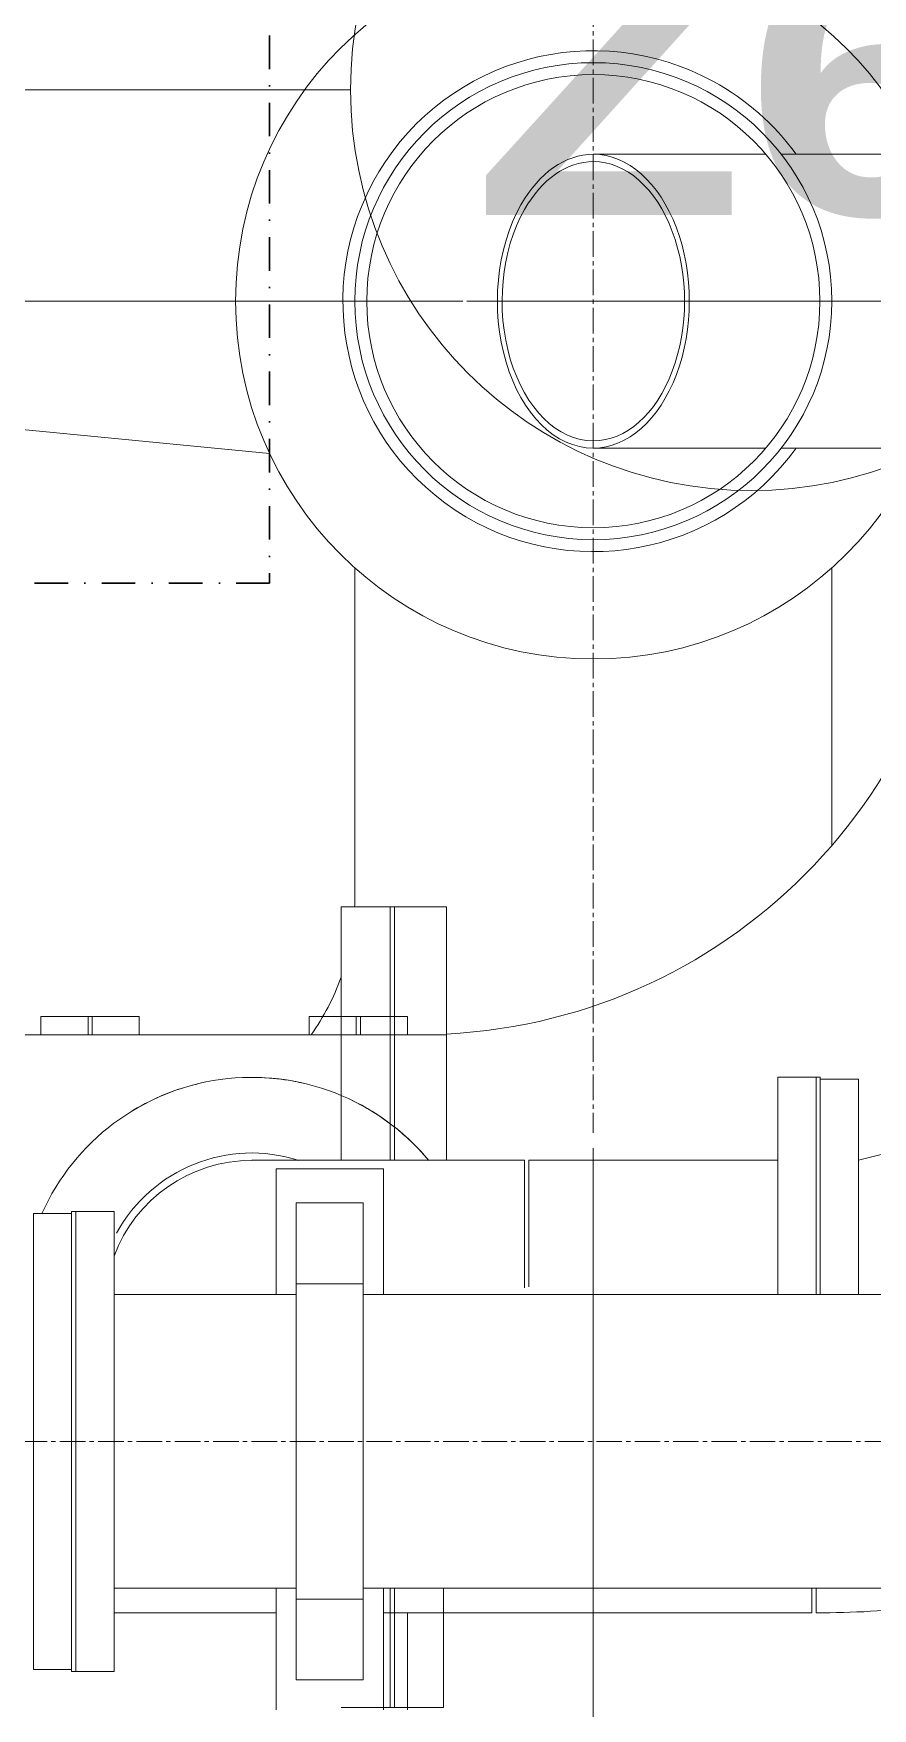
# Model space of a CAD drawing. Header units: millimetres. Extents: x 47631 to 558803, y 29659 to 315570.
# Drawn here: x 489940 to 490565, y 301700 to 302949 of the extents above; entities that cross this region are included whole.
import ezdxf

# ---------------------------------------------------------------- set-up
doc = ezdxf.new("R2010")
doc.units = ezdxf.units.MM
doc.linetypes.add('GP kota 13.83_20.63_22.63_PBS_arhitektura$0$DASHDOT', pattern=[1, 0.5, -0.25, 0, -0.25])
doc.linetypes.add('GP kota 13.83_20.63_22.63_PBS_strojarstvo_rashladni_sustav$0$CENTER2', pattern=[28.575, 19.05, -3.175, 3.175, -3.175])
doc.styles.add('GP kota 13.83_20.63_22.63_PBS_arhitektura$0$NASLOV', font='arialbd.ttf', dxfattribs={"width": 1.2})

msp = doc.modelspace()

# ---------------------------------------------------------------- linework, layer by layer
at = {"color": 5, "linetype": 'GP kota 13.83_20.63_22.63_PBS_arhitektura$0$DASHDOT', "lineweight": 30, "ltscale": 50}
for p, q in [((490115.9, 303949.5), (490115.9, 302539.2)), ((490115.9, 302539.2), (487740.6, 302539.2))]:
    msp.add_line(p, q, dxfattribs=at)
at = {"color": 4, "linetype": 'GP kota 13.83_20.63_22.63_PBS_strojarstvo_rashladni_sustav$0$CENTER2', "lineweight": 9}
for p, q in [((490357.2, 303030.2), (490357.2, 302129.6)), ((490807.2, 301899.5), (476497.1, 301899.5))]:
    msp.add_line(p, q, dxfattribs=at)
at = {"color": 2, "linetype": 'Continuous', "lineweight": 20}
msp.add_line((490176.2, 302907.1, 0), (489156.4, 302907.1, 0), dxfattribs=at)
at = {"color": 8, "linetype": 'Continuous', "lineweight": 9}
for p, q in [((490357.2, 302859.1), (490485.8, 302859.1)), ((490497.3, 302859.1), (490735.8, 302859.1)), ((490262.8, 302749.5), (490974, 302749.5)), ((490357.2, 302640), (490485.8, 302640)), ((490497.3, 302640), (490735.8, 302640)), ((490179.4, 302550.7), (490179.4, 302303.9)), ((490535, 302550.7), (490535, 302343.8)), ((490169.1, 302261.4), (490169.1, 302298)), ((490169.1, 302298), (490208.9, 302298)), ((490205.7, 302109.1), (490205.7, 302298)), ((490208.9, 302298), (490208.9, 302109.1)), ((490247.7, 302298), (490208.9, 302298)), ((490247.7, 302298), (490247.7, 302109.1)), ((490205.7, 302109.1), (490205.7, 302264)), ((490208.9, 302261.6), (490208.9, 302109.1)), ((490169.1, 302109.1), (490169.1, 302261.4)), ((489945.4, 302202.7), (489945.4, 302216.2)), ((489945.4, 302216.2), (489980.5, 302216.2)), ((489980.5, 302202.7), (489980.5, 302216.2)), ((489980.5, 302202.7), (489980.5, 302216.2)), ((489980.5, 302216.2), (489983.6, 302216.2)), ((489983.6, 302216.2), (489983.6, 302202.7)), ((490018.7, 302216.2), (489983.6, 302216.2)), ((489983.6, 302216.2), (489983.6, 302202.7)), ((490018.7, 302216.2), (490018.7, 302202.7)), ((490145.4, 302202.7), (490145.4, 302216.2)), ((490145.4, 302216.2), (490180.5, 302216.2)), ((490180.5, 302202.7), (490180.5, 302216.2)), ((490180.5, 302202.7), (490180.5, 302216.2)), ((490180.5, 302216.2), (490183.6, 302216.2)), ((490183.6, 302216.2), (490183.6, 302202.7)), ((490218.7, 302216.2), (490183.6, 302216.2)), ((490183.6, 302216.2), (490183.6, 302202.7)), ((490218.7, 302216.2), (490218.7, 302202.7)), ((490169.1, 302202.7), (489797.8, 302202.7)), ((490247.7, 302202.7), (489797.8, 302202.7)), ((490494.8, 302171), (490494.8, 302009.1)), ((490494.8, 302171), (490523.2, 302171)), ((490523.2, 302171), (490523.2, 302126.9)), ((490523.2, 302171), (490523.2, 302009.1)), ((490523.2, 302171), (490526.4, 302171)), ((490526.4, 302009.1), (490526.4, 302171)), ((490526.4, 302148.7), (490526.4, 302169.5)), ((490554.8, 302169.5), (490526.4, 302169.5)), ((490554.8, 302169.5), (490554.8, 302148.7)), ((490554.8, 302169.5), (490554.8, 302009.1)), ((490526.4, 302124.6), (490526.4, 302148.7)), ((490641.4, 302131), (490554.8, 302109.1)), ((490305.8, 302109.1), (490102.6, 302109.1)), ((490120.7, 302102.7), (490200.7, 302102.7)), ((490120.7, 302009.1), (490120.7, 302102.7)), ((490200.7, 302102.7), (490200.7, 302009.1)), ((490305.8, 302109.1), (490305.8, 302014.1)), ((490494.8, 302109.1), (490309, 302109.1)), ((490309, 302014.7), (490309, 302109.1)), ((490135.7, 302017.1), (490135.7, 302077.3)), ((490135.7, 302077.3), (490185.7, 302077.3)), ((490185.7, 302017.1), (490185.7, 302077.3)), ((490135.7, 302017.1), (490135.7, 301782)), ((490185.7, 302017.1), (490135.7, 302017.1)), ((490185.7, 302017.1), (490185.7, 301782)), ((490135.7, 302009.1), (489999.9, 302009.1)), ((490811.6, 302009.1), (490185.7, 302009.1)), ((490135.7, 301790), (489999.9, 301790)), ((490120.7, 301699.5), (490120.7, 301790)), ((490807.3, 301790), (490185.7, 301790)), ((490200.7, 301790), (490200.7, 301699.5)), ((490205.7, 301701.1), (490205.7, 301790)), ((490205.7, 301701.1), (490205.7, 301790)), ((490208.9, 301790), (490208.9, 301737.6)), ((490208.9, 301790), (490208.9, 301701.1)), ((490245.4, 301790), (490245.4, 301737.6)), ((490520.2, 301790), (490520.2, 301771.7)), ((490523.4, 301790), (490523.4, 301771.7)), ((490135.7, 301721.7), (490135.7, 301782)), ((490185.7, 301782), (490135.7, 301782)), ((490185.7, 301721.7), (490185.7, 301782)), ((489999.9, 301771.7), (490120.7, 301771.7)), ((490120.7, 301771.7), (489999.9, 301771.7)), ((490465.5, 301771.7), (490200.7, 301771.7)), ((490218.7, 301771.7), (490218.7, 301715.5)), ((490520.2, 301771.7), (490465.5, 301771.7)), ((490208.9, 301737.6), (490208.9, 301701.1)), ((490245.4, 301737.6), (490245.4, 301701.1)), ((490185.7, 301721.7), (490135.7, 301721.7)), ((490218.7, 301715.5), (490218.7, 301699.5)), ((490169.1, 301701.1), (490205.7, 301701.1)), ((490205.7, 301701.1), (490208.9, 301701.1)), ((490245.4, 301701.1), (490208.9, 301701.1))]:
    msp.add_line(p, q, dxfattribs=at)
at = {"color": 7, "linetype": 'Continuous', "lineweight": 20}
msp.add_line((488652.4, 302777.2), (490115.9, 302636), dxfattribs=at)
at = {"color": 5, "linetype": 'Continuous', "lineweight": 20}
for p, q in [((490259.8, 302749.5), (487260.8, 302749.5)), ((490357.2, 302118.1), (490357.2, 300825.9))]:
    msp.add_line(p, q, dxfattribs=at)
at = {"color": 1, "linetype": 'Continuous', "lineweight": 15}
for p, q in [((489939.9, 302069.5), (489939.9, 301981.7)), ((489968.3, 302069.5), (489939.9, 302069.5)), ((489968.3, 302071), (489968.3, 301900.3)), ((489971.5, 302071), (489968.3, 302071)), ((489968.3, 302069.5), (489968.3, 301981.7)), ((489971.5, 302071), (489971.5, 301749.4)), ((489999.9, 302071), (489971.5, 302071)), ((489971.5, 302071), (489971.5, 301900.3)), ((489999.9, 302071), (489999.9, 301749.4)), ((489939.9, 301981.7), (489939.9, 301729.5)), ((489968.3, 301981.7), (489968.3, 301729.5)), ((489968.3, 301900.3), (489968.3, 301728.1)), ((489971.5, 301900.3), (489971.5, 301728.1)), ((489971.5, 301749.4), (489971.5, 301728.1)), ((489999.9, 301749.4), (489999.9, 301728.1)), ((489968.3, 301729.5), (489939.9, 301729.5)), ((489971.5, 301728.1), (489968.3, 301728.1)), ((489999.9, 301728.1), (489971.5, 301728.1))]:
    msp.add_line(p, q, dxfattribs=at)
at = {"color": 2, "linetype": 'Continuous', "lineweight": 20}
msp.add_circle((490475, 302907.1, 0), 298.8, dxfattribs=at)
at = {"color": 1, "linetype": 'Continuous', "lineweight": 15}
msp.add_circle((490357.2, 302749.5), 266.7, dxfattribs=at)
at = {"color": 8, "linetype": 'Continuous', "lineweight": 9}
for radius in [177.8, 168.9]:
    msp.add_circle((490357.2, 302749.5), radius, dxfattribs=at)
for centre, radius, start, end in [((490357.2, 302749.5), 186.7, 61.3521, 324.0745), ((490357.2, 302749.5), 186.7, 35.9261, 61.3519), ((490227.2, 302609.1), 406.4, 272.8926, 0), ((490001.6, 302305.1), 177.8, 357.6942, 0), ((490001.6, 302305.1), 177.8, 324.8353, 340.4064), ((490102.6, 301999.5), 171.4, 39.709, 155.9028), ((490102.6, 301999.5), 171.4, 102.6861, 121.0323), ((490102.6, 301999.5), 171.4, 77.0345, 92.2922), ((490102.6, 301999.5), 171.4, 39.709, 64.5686), ((490102.6, 301999.5), 115, 72.2473, 151.3521), ((490102.6, 301999.5), 109.5, 90, 159.6341), ((490523.4, 302482.9), 711.2, 270, 283.0239)]:
    msp.add_arc(centre, radius, start, end, dxfattribs=at)
for major_axis, start_param, end_param in [((0, 109.5), -0.000001, 0.854812), ((0, 104.1), -0.000001, 0.854812), ((0, 109.5), 3.141591, 6.283184), ((0, 104.1), 3.141591, 6.283184), ((0, 109.5), 0.854812, 3.141592), ((0, 104.1), 0.854812, 3.141592)]:
    msp.add_ellipse((490357.2, 302749.5), major_axis=major_axis, ratio=0.653138, start_param=start_param, end_param=end_param, dxfattribs=at)

# ---------------------------------------------------------------- texts
at = {"color": 2, "linetype": 'Continuous', "lineweight": 20, "style": 'GP kota 13.83_20.63_22.63_PBS_arhitektura$0$NASLOV', "oblique": 360, "width": 1.2}
msp.add_attdef('Z6', (490267.2, 302813.8, 0), '', height=198, rotation=360, dxfattribs=at)

doc.saveas('drawing.dxf')
